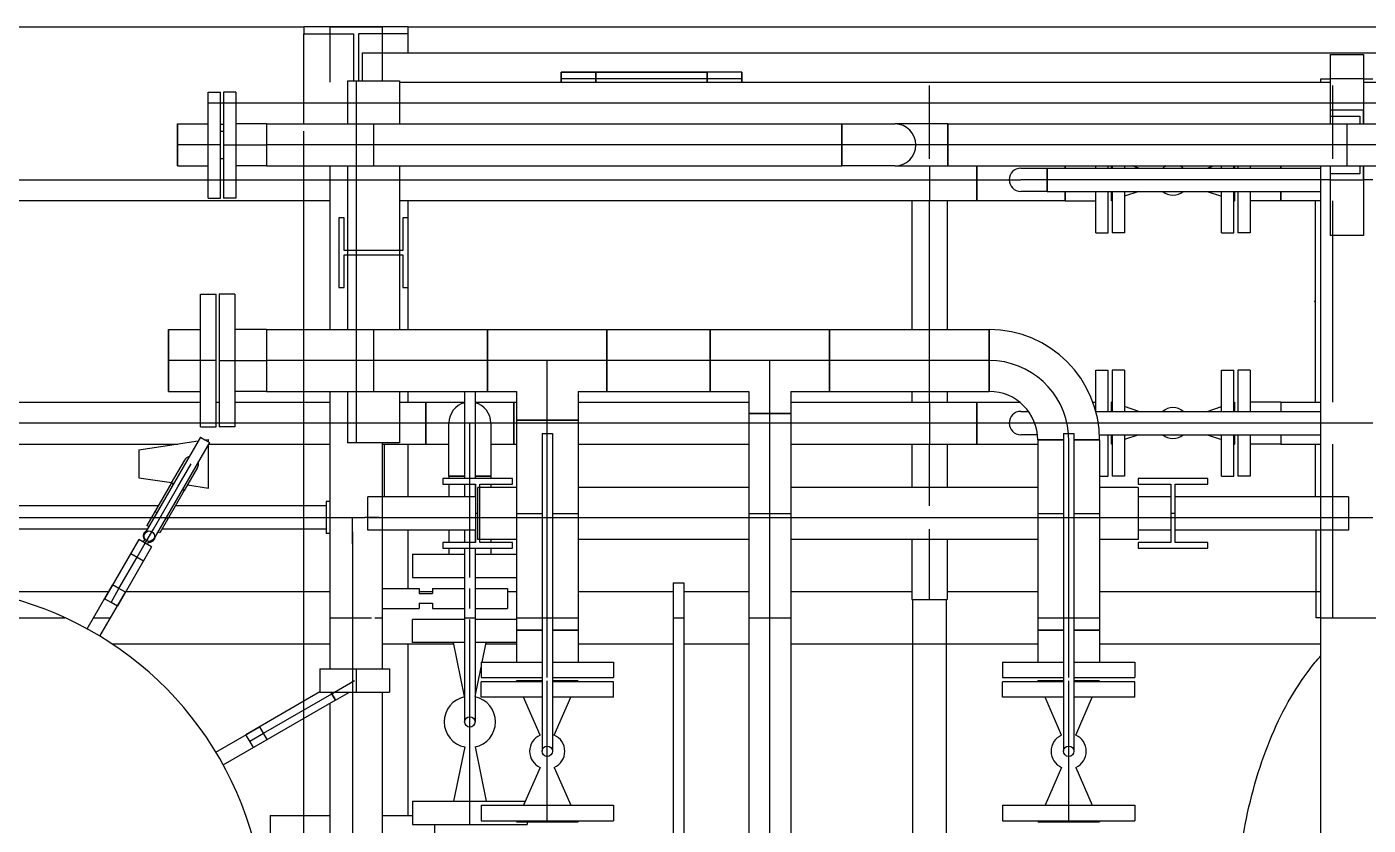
# Model space of a CAD drawing. Header units: inches. Extents: x 517790 to 538444, y 301815 to 302461.
# Drawn here: x 517890.165 to 517891.987, y 302343.799 to 302344.883 of the extents above; entities that cross this region are included whole.
import ezdxf

# ---------------------------------------------------------------- set-up
doc = ezdxf.new("R2010")
doc.units = ezdxf.units.IN
doc.header["$MEASUREMENT"] = 0
doc.layers.add('硅胶总平面底图 工艺装置区', color=253, linetype='Continuous')

msp = doc.modelspace()

# ---------------------------------------------------------------- linework, layer by layer
at = {"layer": '硅胶总平面底图 工艺装置区', "color": 253, "linetype": 'Continuous', "lineweight": -3}
for p, q in [((517889.1255, 302344.8829), (517890.5415, 302344.8829)), ((517890.6831, 302344.8829), (517890.5415, 302344.8829)), ((517890.5415, 302344.8829), (517890.5415, 302344.8734)), ((517890.5769, 302344.8829), (517890.6477, 302344.8829)), ((517890.5769, 302344.8829), (517890.5769, 302344.8075)), ((517890.6477, 302344.8829), (517890.6477, 302344.8094)), ((517890.6831, 302344.8734), (517890.6831, 302344.8829)), ((517890.6831, 302344.8829), (517893.0195, 302344.8829)), ((517890.5415, 302344.8734), (517890.609, 302344.8734)), ((517890.5415, 302344.8075), (517890.5415, 302344.8734)), ((517890.5415, 302344.7507), (517890.5415, 302344.8734)), ((517890.609, 302344.8734), (517890.609, 302344.8094)), ((517890.6156, 302344.8734), (517890.6156, 302344.8094)), ((517890.6831, 302344.8734), (517890.6156, 302344.8734)), ((517890.6831, 302344.8475), (517890.6831, 302344.8734)), ((517890.621, 302344.8094), (517890.621, 302344.8475)), ((517890.621, 302344.8475), (517892.4258, 302344.8475)), ((517891.9349, 302344.8451), (517891.9802, 302344.8451)), ((517891.9349, 302344.8451), (517891.9349, 302344.7509)), ((517891.9802, 302344.8451), (517891.9802, 302344.7509)), ((517890.8908, 302344.8215), (517890.8908, 302344.8075)), ((517890.8908, 302344.8075), (517890.8908, 302344.8215)), ((517890.938, 302344.8215), (517890.8908, 302344.8215)), ((517890.8908, 302344.8215), (517890.938, 302344.8215)), ((517890.938, 302344.8075), (517890.938, 302344.8215)), ((517890.938, 302344.8215), (517890.938, 302344.8075)), ((517890.938, 302344.8215), (517891.089, 302344.8215)), ((517891.089, 302344.8215), (517890.938, 302344.8215)), ((517890.938, 302344.8075), (517890.938, 302344.8215)), ((517891.089, 302344.8215), (517891.089, 302344.8075)), ((517891.089, 302344.8075), (517891.089, 302344.8215)), ((517891.1362, 302344.8215), (517891.089, 302344.8215)), ((517891.1362, 302344.8215), (517891.089, 302344.8215)), ((517891.089, 302344.8075), (517891.089, 302344.8215)), ((517891.1362, 302344.8075), (517891.1362, 302344.8215)), ((517891.1362, 302344.8215), (517891.1362, 302344.8075)), ((517890.6005, 302344.8094), (517890.6713, 302344.8094)), ((517890.6005, 302344.8094), (517890.6005, 302344.7509)), ((517890.6123, 302344.8094), (517890.6123, 302344.318)), ((517890.6713, 302344.8094), (517890.6713, 302344.7509)), ((517890.6713, 302344.8075), (517891.9349, 302344.8075)), ((517891.1362, 302344.8121), (517890.8908, 302344.8121)), ((517891.3911, 302344.7037), (517891.3911, 302344.8032)), ((517891.9221, 302344.8121), (517891.9349, 302344.8121)), ((517891.9221, 302344.8075), (517891.9221, 302344.8121)), ((517891.9802, 302344.8121), (517891.9349, 302344.8121)), ((517891.9386, 302344.7037), (517891.9386, 302344.8032)), ((517891.9802, 302344.8121), (517891.9929, 302344.8121)), ((517891.9802, 302344.8075), (517892.3838, 302344.8075)), ((517890.4117, 302344.7224), (517890.4117, 302344.7943)), ((517890.4117, 302344.7943), (517890.4282, 302344.7943)), ((517890.4282, 302344.7224), (517890.4282, 302344.7943)), ((517890.4324, 302344.7943), (517890.4324, 302344.7224)), ((517890.449, 302344.7943), (517890.4324, 302344.7943)), ((517890.449, 302344.7943), (517890.449, 302344.7224)), ((517890.4282, 302344.779), (517890.4117, 302344.779)), ((517890.4324, 302344.779), (517890.4282, 302344.779)), ((517890.449, 302344.779), (517890.4324, 302344.779)), ((517890.6005, 302344.779), (517890.449, 302344.779)), ((517890.6713, 302344.779), (517890.6005, 302344.779)), ((517891.9349, 302344.779), (517890.6713, 302344.779)), ((517891.9802, 302344.779), (517891.9349, 302344.779)), ((517891.9802, 302344.7696), (517891.9349, 302344.7696)), ((517891.9349, 302344.7696), (517891.9349, 302344.7616)), ((517892.3838, 302344.779), (517891.9802, 302344.779)), ((517891.9802, 302344.7509), (517891.9802, 302344.7696)), ((517890.3697, 302344.7509), (517890.3697, 302344.7224)), ((517890.3697, 302344.7224), (517890.3697, 302344.7509)), ((517890.3697, 302344.7509), (517890.4117, 302344.7509)), ((517890.4282, 302344.7505), (517890.4324, 302344.7505)), ((517890.4909, 302344.7509), (517890.449, 302344.7509)), ((517890.4909, 302344.7509), (517890.4909, 302344.7224)), ((517890.4909, 302344.7509), (517891.272, 302344.7509)), ((517890.4909, 302344.7509), (517890.4909, 302344.7224)), ((517890.6359, 302344.7509), (517890.6359, 302344.6939)), ((517891.272, 302344.7509), (517891.272, 302344.7224)), ((517891.272, 302344.6939), (517891.272, 302344.7509)), ((517891.272, 302344.7509), (517891.3439, 302344.7509)), ((517891.4158, 302344.7509), (517891.3439, 302344.7509)), ((517891.4158, 302344.7509), (517891.4158, 302344.7224)), ((517891.4158, 302344.7509), (517894.0197, 302344.7509)), ((517891.4158, 302344.7224), (517891.4158, 302344.7509)), ((517891.9349, 302344.7616), (517891.9752, 302344.7616)), ((517891.9575, 302344.7509), (517891.9575, 302344.6939)), ((517891.9752, 302344.7616), (517891.9752, 302344.7509)), ((517890.4282, 302344.7413), (517890.4324, 302344.7413)), ((517890.5415, 302344.6467), (517890.5415, 302344.7413)), ((517890.3697, 302344.7224), (517890.3697, 302344.6939)), ((517890.4282, 302344.7224), (517890.3697, 302344.7224)), ((517890.3697, 302344.6939), (517890.3697, 302344.7224)), ((517890.4117, 302344.6504), (517890.4117, 302344.7224)), ((517890.4282, 302344.6504), (517890.4282, 302344.7224)), ((517890.4324, 302344.7224), (517890.4909, 302344.7224)), ((517890.4324, 302344.7224), (517890.4324, 302344.6504)), ((517890.449, 302344.7224), (517890.449, 302344.6504)), ((517891.272, 302344.7224), (517890.4909, 302344.7224)), ((517890.4909, 302344.7224), (517890.4909, 302344.6939)), ((517890.4909, 302344.7224), (517890.4909, 302344.6939)), ((517891.272, 302344.7224), (517891.272, 302344.6939)), ((517891.272, 302344.7224), (517891.272, 302344.7224)), ((517891.272, 302344.7224), (517891.272, 302344.7224)), ((517891.3439, 302344.7224), (517891.272, 302344.7224)), ((517891.3724, 302344.7224), (517891.3439, 302344.7224)), ((517891.4158, 302344.7224), (517891.3724, 302344.7224)), ((517894.0197, 302344.7224), (517891.4158, 302344.7224)), ((517891.4158, 302344.7224), (517891.4158, 302344.6939)), ((517891.4158, 302344.7224), (517891.4158, 302344.7224)), ((517891.4158, 302344.7224), (517891.4158, 302344.7224)), ((517891.4158, 302344.6939), (517891.4158, 302344.7224)), ((517890.3697, 302344.6939), (517890.4117, 302344.6939)), ((517890.4324, 302344.7037), (517890.4282, 302344.7037)), ((517890.4909, 302344.6939), (517890.449, 302344.6939)), ((517890.4909, 302344.6939), (517891.272, 302344.6939)), ((517890.5769, 302344.6939), (517890.5769, 302344.4717)), ((517890.6005, 302344.6939), (517890.6005, 302344.4717)), ((517890.6713, 302344.6939), (517890.6713, 302344.4717)), ((517891.3439, 302344.6939), (517891.272, 302344.6939)), ((517891.3439, 302344.6939), (517891.4158, 302344.6939)), ((517891.3911, 302344.6939), (517891.3911, 302344.6467)), ((517891.4158, 302344.6939), (517894.0197, 302344.6939)), ((517891.455, 302344.6467), (517891.455, 302344.6939)), ((517891.455, 302344.6939), (517891.455, 302344.6752)), ((517891.5749, 302344.6909), (517891.5749, 302344.6939)), ((517891.5749, 302344.6939), (517891.5749, 302344.6909)), ((517891.6168, 302344.6909), (517891.6168, 302344.6939)), ((517891.6334, 302344.6909), (517891.6334, 302344.6939)), ((517891.6376, 302344.6939), (517891.6376, 302344.6909)), ((517891.639, 302344.6939), (517891.639, 302344.6909)), ((517891.6556, 302344.6939), (517891.6556, 302344.6909)), ((517891.675, 302344.6909), (517891.6663, 302344.6939)), ((517891.768, 302344.6909), (517891.7767, 302344.6939)), ((517891.7875, 302344.6909), (517891.7875, 302344.6939)), ((517891.804, 302344.6909), (517891.804, 302344.6939)), ((517891.8054, 302344.6909), (517891.8054, 302344.6939)), ((517891.8096, 302344.6939), (517891.8096, 302344.6909)), ((517891.8262, 302344.6939), (517891.8262, 302344.6909)), ((517891.8681, 302344.6909), (517891.8681, 302344.6939)), ((517891.8681, 302344.6939), (517891.8681, 302344.6909)), ((517891.9221, 302342.5937), (517891.9221, 302344.6939)), ((517891.9349, 302344.6939), (517891.9349, 302344.5997)), ((517891.9752, 302344.6939), (517891.9752, 302344.6832)), ((517891.9802, 302344.6939), (517891.9802, 302344.5997)), ((517891.9802, 302344.6752), (517891.9802, 302344.6939)), ((517889.8807, 302344.6752), (517890.4117, 302344.6752)), ((517890.4117, 302344.6752), (517890.4282, 302344.6752)), ((517890.4282, 302344.6752), (517890.4324, 302344.6752)), ((517890.4324, 302344.6752), (517890.449, 302344.6752)), ((517890.449, 302344.6752), (517890.5769, 302344.6752)), ((517890.5769, 302344.6752), (517890.6713, 302344.6752)), ((517890.6713, 302344.6752), (517891.455, 302344.6752)), ((517891.455, 302344.6752), (517891.455, 302344.6752)), ((517891.455, 302344.6752), (517891.4992, 302344.6752)), ((517891.455, 302344.6752), (517891.455, 302344.6467)), ((517891.4992, 302344.6752), (517891.5149, 302344.6752)), ((517891.5149, 302344.6909), (517891.5509, 302344.6909)), ((517891.5509, 302344.6752), (517891.5149, 302344.6752)), ((517891.5509, 302344.6594), (517891.5509, 302344.6909)), ((517891.5509, 302344.6909), (517891.5509, 302344.6594)), ((517891.5509, 302344.6909), (517891.9221, 302344.6909)), ((517891.5509, 302344.6752), (517891.5509, 302344.6752)), ((517891.5509, 302344.6752), (517891.5509, 302344.6752)), ((517891.9221, 302344.6752), (517891.5509, 302344.6752)), ((517891.9349, 302344.6752), (517891.9221, 302344.6752)), ((517891.9349, 302344.6832), (517891.9349, 302344.6752)), ((517891.9752, 302344.6832), (517891.9349, 302344.6832)), ((517891.9349, 302344.6752), (517891.9802, 302344.6752)), ((517891.9929, 302344.6752), (517891.9802, 302344.6752)), ((517891.5509, 302344.6594), (517891.5149, 302344.6594)), ((517891.5509, 302344.6594), (517891.9221, 302344.6594)), ((517891.5749, 302344.6467), (517891.5749, 302344.6594)), ((517891.5749, 302344.6594), (517891.5749, 302344.6467)), ((517891.6168, 302344.6032), (517891.6168, 302344.6594)), ((517891.6334, 302344.6032), (517891.6334, 302344.6594)), ((517891.6376, 302344.6594), (517891.6376, 302344.6467)), ((517891.639, 302344.6594), (517891.639, 302344.6032)), ((517891.6556, 302344.6594), (517891.6556, 302344.6032)), ((517891.675, 302344.6594), (517891.6556, 302344.6528)), ((517891.768, 302344.6594), (517891.7875, 302344.6528)), ((517891.7875, 302344.6032), (517891.7875, 302344.6594)), ((517891.804, 302344.6032), (517891.804, 302344.6594)), ((517891.8054, 302344.6467), (517891.8054, 302344.6594)), ((517891.8096, 302344.6594), (517891.8096, 302344.6032)), ((517891.8262, 302344.6594), (517891.8262, 302344.6032)), ((517891.8681, 302344.6467), (517891.8681, 302344.6594)), ((517891.8681, 302344.6594), (517891.8681, 302344.6467)), ((517890.5769, 302344.6467), (517889.8493, 302344.6467)), ((517890.4117, 302344.6504), (517890.4282, 302344.6504)), ((517890.449, 302344.6504), (517890.4324, 302344.6504)), ((517890.5415, 302344.4717), (517890.5415, 302344.6467)), ((517891.455, 302344.6467), (517890.6713, 302344.6467)), ((517890.6831, 302344.6233), (517890.6831, 302344.6467)), ((517891.3671, 302344.6467), (517891.3671, 302344.4717)), ((517891.3911, 302344.3733), (517891.3911, 302344.6467)), ((517891.4151, 302344.6467), (517891.4151, 302344.4717)), ((517891.5749, 302344.6467), (517891.455, 302344.6467)), ((517891.5749, 302344.6467), (517891.6168, 302344.6467)), ((517891.639, 302344.6472), (517891.6376, 302344.6467)), ((517891.804, 302344.6472), (517891.8054, 302344.6467)), ((517891.8681, 302344.6467), (517891.8262, 302344.6467)), ((517891.9221, 302344.6467), (517891.8681, 302344.6467)), ((517891.9147, 302344.6467), (517891.9147, 302344.3733)), ((517891.9386, 302344.3733), (517891.9386, 302344.6467)), ((517890.5887, 302344.6233), (517890.5887, 302344.5289)), ((517890.5963, 302344.6233), (517890.5887, 302344.6233)), ((517890.5963, 302344.5789), (517890.5963, 302344.6233)), ((517890.6756, 302344.6233), (517890.6756, 302344.5789)), ((517890.6831, 302344.6233), (517890.6756, 302344.6233)), ((517890.6831, 302344.5289), (517890.6831, 302344.6233)), ((517891.6168, 302344.6032), (517891.6334, 302344.6032)), ((517891.6556, 302344.6032), (517891.639, 302344.6032)), ((517891.7875, 302344.6032), (517891.804, 302344.6032)), ((517891.8262, 302344.6032), (517891.8096, 302344.6032)), ((517891.9802, 302344.5997), (517891.9349, 302344.5997)), ((517890.6756, 302344.5789), (517890.5963, 302344.5789)), ((517890.5963, 302344.5732), (517890.6756, 302344.5732)), ((517890.5963, 302344.5289), (517890.5963, 302344.5732)), ((517890.6756, 302344.5732), (517890.6756, 302344.5289)), ((517890.5887, 302344.5289), (517890.5963, 302344.5289)), ((517890.6756, 302344.5289), (517890.6831, 302344.5289)), ((517890.6831, 302344.4717), (517890.6831, 302344.5289)), ((517890.4012, 302344.4297), (517890.4012, 302344.5197)), ((517890.4012, 302344.5197), (517890.4222, 302344.5197)), ((517890.4222, 302344.4297), (517890.4222, 302344.5197)), ((517890.4264, 302344.5197), (517890.4264, 302344.4297)), ((517890.4475, 302344.5197), (517890.4264, 302344.5197)), ((517890.4475, 302344.5197), (517890.4475, 302344.4297)), ((517890.3577, 302344.4717), (517890.3577, 302344.3878)), ((517890.3577, 302344.4297), (517890.3577, 302344.4717)), ((517890.3577, 302344.4717), (517890.4012, 302344.4717)), ((517890.4909, 302344.4717), (517890.4475, 302344.4717)), ((517890.4909, 302344.4717), (517890.4909, 302344.3878)), ((517890.4909, 302344.4717), (517890.7909, 302344.4717)), ((517890.4909, 302344.4717), (517890.4909, 302344.4297)), ((517890.5415, 302344.3878), (517890.5415, 302344.4717)), ((517890.6359, 302344.4717), (517890.6359, 302344.3878)), ((517890.7909, 302344.4717), (517890.7909, 302344.3878)), ((517890.7909, 302344.3878), (517890.7909, 302344.4717)), ((517890.7909, 302344.4717), (517890.9529, 302344.4717)), ((517890.9529, 302344.3878), (517890.9529, 302344.4717)), ((517890.953, 302344.4717), (517890.953, 302344.3878)), ((517890.953, 302344.4717), (517891.0929, 302344.4717)), ((517891.0929, 302344.4717), (517891.0929, 302344.3878)), ((517891.0929, 302344.3878), (517891.0929, 302344.4717)), ((517891.0929, 302344.4717), (517891.255, 302344.4717)), ((517891.255, 302344.4717), (517891.255, 302344.3878)), ((517891.255, 302344.4717), (517891.472, 302344.4717)), ((517891.255, 302344.3878), (517891.255, 302344.4717)), ((517891.472, 302344.3878), (517891.472, 302344.4717)), ((517891.472, 302344.4717), (517891.472, 302344.3878)), ((517890.4222, 302344.4297), (517890.3577, 302344.4297)), ((517890.3577, 302344.3878), (517890.3577, 302344.4297)), ((517890.4012, 302344.3398), (517890.4012, 302344.4297)), ((517890.4222, 302344.3398), (517890.4222, 302344.4297)), ((517890.4264, 302344.4297), (517890.4909, 302344.4297)), ((517890.4264, 302344.4297), (517890.4264, 302344.3398)), ((517890.4475, 302344.4297), (517890.4475, 302344.3398)), ((517890.7909, 302344.4297), (517890.4909, 302344.4297)), ((517890.4909, 302344.4297), (517890.4909, 302344.3878)), ((517890.7909, 302344.4297), (517890.7909, 302344.4297)), ((517890.7909, 302344.4297), (517890.7909, 302344.4297)), ((517890.9529, 302344.4297), (517890.7909, 302344.4297)), ((517890.8719, 302344.3487), (517890.8719, 302344.4297)), ((517890.953, 302344.4297), (517890.9529, 302344.4297)), ((517891.0929, 302344.4297), (517890.953, 302344.4297)), ((517891.0929, 302344.4297), (517891.093, 302344.4297)), ((517891.255, 302344.4297), (517891.0929, 302344.4297)), ((517891.093, 302344.4297), (517891.093, 302344.4297)), ((517891.174, 302344.3578), (517891.174, 302344.4297)), ((517891.472, 302344.4297), (517891.255, 302344.4297)), ((517891.255, 302344.4297), (517891.255, 302344.4297)), ((517891.472, 302344.4297), (517891.472, 302344.4297)), ((517891.472, 302344.4297), (517891.472, 302344.4297)), ((517891.6168, 302344.3605), (517891.6168, 302344.4167)), ((517891.6168, 302344.4167), (517891.6334, 302344.4167)), ((517891.6334, 302344.3605), (517891.6334, 302344.4167)), ((517891.639, 302344.4167), (517891.639, 302344.3605)), ((517891.6556, 302344.4167), (517891.639, 302344.4167)), ((517891.6556, 302344.4167), (517891.6556, 302344.3605)), ((517891.7875, 302344.3605), (517891.7875, 302344.4167)), ((517891.7875, 302344.4167), (517891.804, 302344.4167)), ((517891.804, 302344.3605), (517891.804, 302344.4167)), ((517891.8096, 302344.4167), (517891.8096, 302344.3605)), ((517891.8262, 302344.4167), (517891.8096, 302344.4167)), ((517891.8262, 302344.4167), (517891.8262, 302344.3605)), ((517890.3577, 302344.3878), (517890.4012, 302344.3878)), ((517890.4909, 302344.3878), (517890.4475, 302344.3878)), ((517890.4909, 302344.3878), (517890.7909, 302344.3878)), ((517890.5415, 302344.3733), (517890.5415, 302344.3878)), ((517890.5769, 302344.3878), (517890.5769, 302344.0109)), ((517890.6005, 302344.3878), (517890.6005, 302344.318)), ((517890.6713, 302344.3878), (517890.6713, 302344.318)), ((517890.6831, 302344.3733), (517890.6831, 302344.3878)), ((517890.7597, 302344.3878), (517890.7597, 302344.2693)), ((517890.7739, 302344.3878), (517890.7739, 302344.2693)), ((517890.7909, 302344.3878), (517890.83, 302344.3878)), ((517890.83, 302344.3878), (517890.83, 302344.3487)), ((517890.9139, 302344.3878), (517890.9529, 302344.3878)), ((517890.9139, 302344.3878), (517890.9139, 302344.3487)), ((517890.953, 302344.3878), (517891.0929, 302344.3878)), ((517891.0929, 302344.3878), (517891.1455, 302344.3878)), ((517891.1455, 302344.3878), (517891.1455, 302344.3578)), ((517891.2025, 302344.3878), (517891.255, 302344.3878)), ((517891.2025, 302344.3878), (517891.2025, 302344.3578)), ((517891.255, 302344.3878), (517891.472, 302344.3878)), ((517891.3671, 302344.3878), (517891.3671, 302344.3733)), ((517891.4151, 302344.3878), (517891.4151, 302344.3733)), ((517889.8493, 302344.3733), (517890.4012, 302344.3733)), ((517890.4222, 302344.3733), (517890.4264, 302344.3733)), ((517890.4475, 302344.3733), (517890.5769, 302344.3733)), ((517890.5415, 302344.3163), (517890.5415, 302344.3733)), ((517890.6713, 302344.3733), (517890.7069, 302344.3733)), ((517890.7069, 302344.3733), (517890.7069, 302344.3163)), ((517890.7069, 302344.3448), (517890.7069, 302344.3733)), ((517890.7069, 302344.3733), (517890.7597, 302344.3733)), ((517890.7739, 302344.3733), (517890.8267, 302344.3733)), ((517890.8267, 302344.3733), (517890.8267, 302344.3163)), ((517890.8267, 302344.3733), (517890.83, 302344.3733)), ((517890.8267, 302344.3448), (517890.8267, 302344.3733)), ((517890.9139, 302344.3733), (517891.1455, 302344.3733)), ((517891.2025, 302344.3733), (517891.455, 302344.3733)), ((517891.3911, 302344.3733), (517891.3911, 302344.3163)), ((517891.455, 302344.3448), (517891.455, 302344.3733)), ((517891.455, 302344.3733), (517891.5133, 302344.3733)), ((517891.455, 302344.3733), (517891.455, 302344.3163)), ((517891.6128, 302344.3733), (517891.6168, 302344.3733)), ((517891.6376, 302344.3733), (517891.6376, 302344.3605)), ((517891.639, 302344.3728), (517891.6376, 302344.3733)), ((517891.675, 302344.3605), (517891.6556, 302344.3672)), ((517891.768, 302344.3605), (517891.7875, 302344.3672)), ((517891.804, 302344.3728), (517891.8054, 302344.3733)), ((517891.8054, 302344.3605), (517891.8054, 302344.3733)), ((517891.8681, 302344.3733), (517891.8262, 302344.3733)), ((517891.8681, 302344.3733), (517891.8681, 302344.3605)), ((517891.8681, 302344.3733), (517891.9221, 302344.3733)), ((517891.8681, 302344.3733), (517891.8681, 302344.3605)), ((517890.83, 302344.3487), (517890.9139, 302344.3487)), ((517890.9139, 302344.3487), (517890.83, 302344.3487)), ((517890.83, 302344.3487), (517890.83, 302344.0636)), ((517890.8719, 302344.3487), (517890.8719, 302344.3487)), ((517890.8719, 302344.3307), (517890.8719, 302344.3487)), ((517890.9139, 302344.3487), (517890.9139, 302344.0636)), ((517891.2025, 302344.3578), (517891.1455, 302344.3578)), ((517891.1455, 302344.3578), (517891.1455, 302343.7276)), ((517891.1455, 302344.3578), (517891.2025, 302344.3578)), ((517891.174, 302343.7276), (517891.174, 302344.3578)), ((517891.174, 302344.3578), (517891.174, 302344.3578)), ((517891.2025, 302344.3578), (517891.2025, 302343.7276)), ((517891.5149, 302344.3605), (517891.5254, 302344.3605)), ((517891.6168, 302344.3605), (517891.9221, 302344.3605)), ((517890.4012, 302344.3448), (517889.8807, 302344.3448)), ((517890.4222, 302344.3448), (517890.4012, 302344.3448)), ((517890.4012, 302344.3398), (517890.4222, 302344.3398)), ((517890.4264, 302344.3448), (517890.4222, 302344.3448)), ((517890.4475, 302344.3448), (517890.4264, 302344.3448)), ((517890.4475, 302344.3398), (517890.4264, 302344.3398)), ((517890.5769, 302344.3448), (517890.4475, 302344.3448)), ((517890.6713, 302344.3448), (517890.5769, 302344.3448)), ((517890.7069, 302344.3448), (517890.6713, 302344.3448)), ((517890.7069, 302344.3448), (517890.7069, 302344.3448)), ((517890.7069, 302344.3448), (517890.7069, 302344.3448)), ((517890.7383, 302344.3448), (517890.7069, 302344.3448)), ((517890.7069, 302344.3163), (517890.7069, 302344.3448)), ((517890.7383, 302344.2728), (517890.7383, 302344.3448)), ((517890.7953, 302344.3448), (517890.7383, 302344.3448)), ((517890.7668, 302344.2728), (517890.7668, 302344.3448)), ((517890.7953, 302344.3448), (517890.7953, 302344.2728)), ((517890.8267, 302344.3448), (517890.7953, 302344.3448)), ((517890.83, 302344.3448), (517890.8267, 302344.3448)), ((517890.8267, 302344.3448), (517890.8267, 302344.3448)), ((517890.8267, 302344.3163), (517890.8267, 302344.3448)), ((517890.9139, 302344.3448), (517890.83, 302344.3448)), ((517890.8648, 302344.3307), (517890.8719, 302344.3307)), ((517890.8648, 302344.3307), (517890.8648, 302343.8991)), ((517890.8719, 302344.3307), (517890.879, 302344.3307)), ((517890.8719, 302344.0636), (517890.8719, 302344.3307)), ((517890.879, 302344.3307), (517890.879, 302343.8991)), ((517891.1455, 302344.3448), (517890.9139, 302344.3448)), ((517891.2025, 302344.3448), (517891.1455, 302344.3448)), ((517891.455, 302344.3448), (517891.2025, 302344.3448)), ((517891.455, 302344.3448), (517891.455, 302344.3448)), ((517891.4992, 302344.3448), (517891.455, 302344.3448)), ((517891.455, 302344.3448), (517891.455, 302344.3448)), ((517891.455, 302344.3163), (517891.455, 302344.3448)), ((517891.5149, 302344.3448), (517891.4992, 302344.3448)), ((517891.5338, 302344.3448), (517891.5149, 302344.3448)), ((517891.5376, 302344.329), (517891.5149, 302344.329)), ((517891.5509, 302344.3448), (517891.5338, 302344.3448)), ((517891.5509, 302344.3448), (517891.5509, 302344.3448)), ((517891.5509, 302344.3448), (517891.5509, 302344.3448)), ((517891.6201, 302344.3448), (517891.5509, 302344.3448)), ((517891.5728, 302344.3307), (517891.5799, 302344.3307)), ((517891.5728, 302344.3307), (517891.5728, 302343.8991)), ((517891.5799, 302344.3307), (517891.587, 302344.3307)), ((517891.587, 302344.3307), (517891.587, 302343.8991)), ((517891.9221, 302344.3448), (517891.6201, 302344.3448)), ((517891.6217, 302344.329), (517891.9221, 302344.329)), ((517891.6334, 302344.2728), (517891.6334, 302344.329)), ((517891.6376, 302344.329), (517891.6376, 302344.3163)), ((517891.639, 302344.329), (517891.639, 302344.2728)), ((517891.6556, 302344.329), (517891.6556, 302344.2728)), ((517891.675, 302344.329), (517891.6556, 302344.3224)), ((517891.768, 302344.329), (517891.7875, 302344.3224)), ((517891.7875, 302344.2728), (517891.7875, 302344.329)), ((517891.804, 302344.2728), (517891.804, 302344.329)), ((517891.8054, 302344.3163), (517891.8054, 302344.329)), ((517891.8096, 302344.329), (517891.8096, 302344.2728)), ((517891.8262, 302344.329), (517891.8262, 302344.2728)), ((517891.8681, 302344.329), (517891.8681, 302344.3163)), ((517891.8681, 302344.329), (517891.8681, 302344.3163)), ((517891.9929, 302344.3448), (517891.9221, 302344.3448)), ((517889.8493, 302344.3163), (517890.3702, 302344.3163)), ((517890.3175, 302344.3084), (517890.398, 302344.3205)), ((517890.4009, 302344.3256), (517890.3254, 302344.1948)), ((517890.4132, 302344.3185), (517890.3377, 302344.1877)), ((517890.4009, 302344.3256), (517890.4071, 302344.322)), ((517890.4071, 302344.322), (517890.4132, 302344.3185)), ((517890.4073, 302344.3219), (517890.4119, 302344.3226)), ((517890.4119, 302344.3193), (517890.4119, 302344.3226)), ((517890.4119, 302344.3163), (517890.5769, 302344.3163)), ((517890.4119, 302344.2565), (517890.4119, 302344.3162)), ((517890.5415, 302344.2324), (517890.5415, 302344.3163)), ((517890.6713, 302344.318), (517890.6005, 302344.318)), ((517890.6477, 302344.318), (517890.6477, 302344.0109)), ((517890.6477, 302344.3163), (517890.7069, 302344.3163)), ((517890.6505, 302344.3163), (517890.6505, 302344.2447)), ((517890.6831, 302344.2447), (517890.6831, 302344.3163)), ((517890.7069, 302344.3163), (517890.7383, 302344.3163)), ((517890.7953, 302344.3163), (517890.8267, 302344.3163)), ((517890.8267, 302344.3163), (517890.83, 302344.3163)), ((517890.9139, 302344.3163), (517891.1455, 302344.3163)), ((517891.2025, 302344.3163), (517891.455, 302344.3163)), ((517891.3671, 302344.3163), (517891.3671, 302344.2575)), ((517891.3911, 302344.2324), (517891.3911, 302344.3163)), ((517891.4151, 302344.3163), (517891.4151, 302344.2575)), ((517891.455, 302344.3163), (517891.538, 302344.3163)), ((517891.538, 302344.3218), (517891.5728, 302344.3218)), ((517891.5728, 302344.3218), (517891.538, 302344.3218)), ((517891.538, 302344.3218), (517891.538, 302344.0636)), ((517891.5799, 302344.3219), (517891.5799, 302344.3218)), ((517891.5799, 302344.3219), (517891.5799, 302344.3219)), ((517891.5799, 302344.0636), (517891.5799, 302344.3218)), ((517891.587, 302344.3218), (517891.6219, 302344.3218)), ((517891.6219, 302344.3218), (517891.587, 302344.3218)), ((517891.6219, 302344.3218), (517891.6219, 302344.0636)), ((517891.639, 302344.3168), (517891.6376, 302344.3163)), ((517891.804, 302344.3168), (517891.8054, 302344.3163)), ((517891.8681, 302344.3163), (517891.8262, 302344.3163)), ((517891.8681, 302344.3163), (517891.9221, 302344.3163)), ((517891.9147, 302344.3163), (517891.9147, 302344.2447)), ((517891.9386, 302344.0805), (517891.9386, 302344.3163)), ((517890.3175, 302344.3084), (517890.3175, 302344.2706)), ((517890.3616, 302344.2634), (517890.3796, 302344.2946)), ((517890.3703, 302344.2584), (517890.3883, 302344.2895)), ((517890.397, 302344.2845), (517890.379, 302344.2533)), ((517890.7383, 302344.2728), (517890.7597, 302344.2728)), ((517890.7597, 302344.2728), (517890.7383, 302344.2728)), ((517890.7383, 302344.2728), (517890.7383, 302344.2693)), ((517890.7668, 302344.2729), (517890.7668, 302344.2729)), ((517890.7668, 302344.2729), (517890.7668, 302344.2728)), ((517890.7668, 302344.2043), (517890.7668, 302344.2728)), ((517890.7739, 302344.2728), (517890.7953, 302344.2728)), ((517890.7953, 302344.2728), (517890.7739, 302344.2728)), ((517890.7953, 302344.2728), (517890.7953, 302344.2693)), ((517891.6219, 302344.2728), (517891.6334, 302344.2728)), ((517891.6556, 302344.2728), (517891.639, 302344.2728)), ((517891.7875, 302344.2728), (517891.804, 302344.2728)), ((517891.8262, 302344.2728), (517891.8096, 302344.2728)), ((517890.3175, 302344.2706), (517890.3619, 302344.264)), ((517890.3616, 302344.2634), (517890.3284, 302344.2059)), ((517890.3371, 302344.2009), (517890.3703, 302344.2584)), ((517890.3642, 302344.2619), (517890.3616, 302344.2634)), ((517890.3616, 302344.2634), (517890.3642, 302344.2619)), ((517890.3703, 302344.2584), (517890.3703, 302344.2584)), ((517890.3703, 302344.2584), (517890.3703, 302344.2584)), ((517890.379, 302344.2533), (517890.3764, 302344.2548)), ((517890.3764, 302344.2548), (517890.379, 302344.2533)), ((517890.3833, 302344.2608), (517890.4119, 302344.2565)), ((517890.7303, 302344.2693), (517890.7303, 302344.2617)), ((517890.8247, 302344.2693), (517890.7303, 302344.2693)), ((517890.7303, 302344.2617), (517890.7747, 302344.2617)), ((517890.7383, 302344.2617), (517890.7383, 302344.2447)), ((517890.7597, 302344.2617), (517890.7597, 302344.2447)), ((517890.7739, 302344.2617), (517890.7739, 302344.2447)), ((517890.7747, 302344.2617), (517890.7747, 302344.1824)), ((517890.7775, 302344.1867), (517890.7775, 302344.2575)), ((517890.83, 302344.2575), (517890.7775, 302344.2575)), ((517890.7803, 302344.1824), (517890.7803, 302344.2617)), ((517890.7803, 302344.2617), (517890.8247, 302344.2617)), ((517890.7953, 302344.2617), (517890.7953, 302344.2575)), ((517890.8247, 302344.2617), (517890.8247, 302344.2693)), ((517891.1455, 302344.2575), (517890.9139, 302344.2575)), ((517891.538, 302344.2575), (517891.2025, 302344.2575)), ((517891.6743, 302344.2575), (517891.6219, 302344.2575)), ((517891.6743, 302344.2693), (517891.6743, 302344.2617)), ((517891.7687, 302344.2693), (517891.6743, 302344.2693)), ((517891.6743, 302344.2617), (517891.7187, 302344.2617)), ((517891.6743, 302344.2575), (517891.6743, 302344.1867)), ((517891.7187, 302344.2617), (517891.7187, 302344.1824)), ((517891.7243, 302344.1824), (517891.7243, 302344.2617)), ((517891.7243, 302344.2617), (517891.7687, 302344.2617)), ((517891.7687, 302344.2617), (517891.7687, 302344.2693)), ((517890.379, 302344.2533), (517890.3458, 302344.1958)), ((517890.5716, 302344.2384), (517890.5716, 302344.195)), ((517890.5769, 302344.2384), (517890.5716, 302344.2384)), ((517890.6283, 302344.1994), (517890.6283, 302344.2447)), ((517890.7747, 302344.2447), (517890.6283, 302344.2447)), ((517891.7187, 302344.2447), (517891.6743, 302344.2447)), ((517891.9598, 302344.2447), (517891.7243, 302344.2447)), ((517891.9598, 302344.2447), (517891.9598, 302344.1994)), ((517890.3437, 302344.2324), (517889.1975, 302344.2324)), ((517890.3418, 302344.2232), (517890.3392, 302344.2247)), ((517890.5716, 302344.2324), (517890.3669, 302344.2324)), ((517890.5415, 302344.2009), (517890.5415, 302344.2324)), ((517890.7775, 302344.2221), (517890.7747, 302344.2221)), ((517890.83, 302344.2221), (517890.8648, 302344.2221)), ((517890.879, 302344.2221), (517890.9139, 302344.2221)), ((517891.1455, 302344.2221), (517891.2025, 302344.2221)), ((517891.538, 302344.2221), (517891.5728, 302344.2221)), ((517891.587, 302344.2221), (517891.6219, 302344.2221)), ((517891.7243, 302344.2221), (517891.7187, 302344.2221)), ((517889.1975, 302344.2167), (517890.3346, 302344.2167)), ((517890.3289, 302344.2009), (517889.1975, 302344.2009)), ((517890.326, 302344.1816), (517890.3371, 302344.2009)), ((517890.331, 302344.2044), (517890.3284, 302344.2059)), ((517890.3346, 302344.2167), (517890.3578, 302344.2167)), ((517890.5716, 302344.2009), (517890.3487, 302344.2009)), ((517890.3567, 302344.2147), (517890.3541, 302344.2161)), ((517890.3578, 302344.2167), (517890.5716, 302344.2167)), ((517890.5415, 302344.1159), (517890.5415, 302344.2009)), ((517890.5716, 302344.2167), (517890.5911, 302344.2167)), ((517890.5716, 302344.2167), (517890.5881, 302344.2167)), ((517890.5911, 302344.2167), (517890.6241, 302344.2167)), ((517890.6076, 302344.2002), (517890.6076, 302344.2167)), ((517890.6076, 302344.1807), (517890.6076, 302344.2002)), ((517890.6436, 302344.2167), (517890.6241, 302344.2167)), ((517890.6241, 302344.2167), (517890.6241, 302344.2167)), ((517890.6271, 302344.2167), (517891.9929, 302344.2167)), ((517890.7668, 302344.1352), (517890.7668, 302344.2043)), ((517891.3911, 302344.105), (517891.3911, 302344.2009)), ((517890.3172, 302344.1866), (517890.2708, 302344.1063)), ((517890.326, 302344.1816), (517890.3172, 302344.1866)), ((517890.3255, 302344.1856), (517890.323, 302344.1833)), ((517890.3297, 302344.1832), (517890.3289, 302344.1799)), ((517890.3458, 302344.1958), (517890.3432, 302344.1973)), ((517890.5769, 302344.195), (517890.5716, 302344.195)), ((517890.6076, 302344.1972), (517890.6076, 302343.2503)), ((517890.7747, 302344.1994), (517890.6283, 302344.1994)), ((517890.6831, 302344.1201), (517890.6831, 302344.1994)), ((517890.7303, 302344.1824), (517890.7303, 302344.1749)), ((517890.7747, 302344.1824), (517890.7303, 302344.1824)), ((517890.7383, 302344.1994), (517890.7383, 302344.1824)), ((517890.7597, 302344.1994), (517890.7597, 302344.1824)), ((517890.7739, 302344.1994), (517890.7739, 302344.1824)), ((517890.83, 302344.1867), (517890.7775, 302344.1867)), ((517890.8247, 302344.1824), (517890.7803, 302344.1824)), ((517890.7953, 302344.1867), (517890.7953, 302344.1824)), ((517890.8247, 302344.1749), (517890.8247, 302344.1824)), ((517891.1455, 302344.1867), (517890.9139, 302344.1867)), ((517891.538, 302344.1867), (517891.2025, 302344.1867)), ((517891.3671, 302344.1867), (517891.3671, 302344.105)), ((517891.4151, 302344.1867), (517891.4151, 302344.105)), ((517891.6743, 302344.1867), (517891.6219, 302344.1867)), ((517891.7187, 302344.1994), (517891.6743, 302344.1994)), ((517891.6743, 302344.1824), (517891.6743, 302344.1749)), ((517891.7187, 302344.1824), (517891.6743, 302344.1824)), ((517891.9598, 302344.1994), (517891.7243, 302344.1994)), ((517891.7687, 302344.1824), (517891.7243, 302344.1824)), ((517891.7687, 302344.1749), (517891.7687, 302344.1824)), ((517891.916, 302344.0805), (517891.916, 302344.1994)), ((517890.3347, 302344.1766), (517890.2883, 302344.0962)), ((517890.3064, 302344.1678), (517890.3238, 302344.1578)), ((517890.3151, 302344.1628), (517890.326, 302344.1816)), ((517890.3347, 302344.1766), (517890.326, 302344.1816)), ((517890.6889, 302344.1667), (517890.7597, 302344.1667)), ((517890.6889, 302344.1667), (517890.6889, 302344.1352)), ((517890.7303, 302344.1749), (517890.8247, 302344.1749)), ((517890.7383, 302344.1749), (517890.7383, 302344.1667)), ((517890.7597, 302344.1749), (517890.7597, 302343.939)), ((517890.7739, 302344.1749), (517890.7739, 302343.939)), ((517890.7739, 302344.1667), (517890.83, 302344.1667)), ((517890.7953, 302344.1749), (517890.7953, 302344.1667)), ((517891.6743, 302344.1749), (517891.7687, 302344.1749)), ((517890.2904, 302344.12), (517890.3151, 302344.1628)), ((517890.6889, 302344.1352), (517890.7597, 302344.1352)), ((517890.7739, 302344.1352), (517890.83, 302344.1352)), ((517891.043, 302344.1277), (517891.0501, 302344.1277)), ((517891.043, 302344.1277), (517891.043, 302343.7265)), ((517891.0501, 302344.1277), (517891.0572, 302344.1277)), ((517891.0572, 302344.1277), (517891.0572, 302343.7265)), ((517890.1034, 302344.1159), (517890.2764, 302344.1159)), ((517890.2472, 302344.0653), (517890.2817, 302344.125)), ((517890.2646, 302344.0552), (517890.2991, 302344.115)), ((517890.2796, 302344.1012), (517890.2904, 302344.12)), ((517890.2904, 302344.12), (517890.2817, 302344.125)), ((517890.2991, 302344.115), (517890.2904, 302344.12)), ((517890.2996, 302344.1159), (517890.5769, 302344.1159)), ((517890.5415, 302344.0451), (517890.5415, 302344.1159)), ((517890.6477, 302344.1201), (517890.6979, 302344.1201)), ((517890.6979, 302344.1201), (517890.6979, 302344.1134)), ((517890.6979, 302344.1159), (517890.7159, 302344.1159)), ((517890.6979, 302344.1134), (517890.7159, 302344.1134)), ((517890.7159, 302344.1201), (517890.7597, 302344.1201)), ((517890.7159, 302344.1201), (517890.7159, 302344.1134)), ((517890.7668, 302344.0932), (517890.7668, 302344.1201)), ((517890.7739, 302344.1201), (517890.8178, 302344.1201)), ((517890.8178, 302344.1201), (517890.8178, 302344.0932)), ((517890.8178, 302344.1159), (517890.83, 302344.1159)), ((517890.9139, 302344.1159), (517891.043, 302344.1159)), ((517891.0572, 302344.1159), (517891.1455, 302344.1159)), ((517891.2025, 302344.1159), (517891.3671, 302344.1159)), ((517891.4151, 302344.1159), (517891.538, 302344.1159)), ((517891.6219, 302344.1159), (517891.9221, 302344.1159)), ((517890.2796, 302344.1012), (517890.2708, 302344.1063)), ((517890.2883, 302344.0962), (517890.2796, 302344.1012)), ((517890.6477, 302344.0932), (517890.6979, 302344.0932)), ((517890.6979, 302344.1), (517890.7159, 302344.1)), ((517890.6979, 302344.1), (517890.6979, 302344.0932)), ((517890.7159, 302344.1), (517890.7159, 302344.0932)), ((517890.7159, 302344.0932), (517890.7597, 302344.0932)), ((517890.7739, 302344.0932), (517890.8178, 302344.0932)), ((517891.3671, 302344.105), (517891.4151, 302344.105)), ((517891.3685, 302343.7265), (517891.3685, 302344.105)), ((517891.4138, 302343.7265), (517891.4138, 302344.105)), ((517889.8277, 302344.0805), (517890.217, 302344.0805)), ((517890.2559, 302344.0805), (517890.2792, 302344.0805)), ((517890.5769, 302344.0805), (517890.6334, 302344.0805)), ((517890.6378, 302344.0805), (517890.6477, 302344.0805)), ((517890.7597, 302344.0781), (517890.6889, 302344.0781)), ((517890.6889, 302344.0467), (517890.6889, 302344.0781)), ((517890.7597, 302344.0805), (517890.7739, 302344.0805)), ((517890.7668, 302343.7998), (517890.7668, 302344.0781)), ((517890.83, 302344.0781), (517890.7739, 302344.0781)), ((517890.83, 302344.0805), (517890.9139, 302344.0805)), ((517891.043, 302344.0805), (517891.0572, 302344.0805)), ((517891.1455, 302344.0805), (517891.2025, 302344.0805)), ((517891.538, 302344.0805), (517891.6219, 302344.0805)), ((517891.9221, 302344.0805), (517891.916, 302344.0805)), ((517891.9221, 302344.0805), (517893.0903, 302344.0805)), ((517890.83, 302344.0636), (517890.8648, 302344.0636)), ((517890.83, 302344.0636), (517890.83, 302344.0202)), ((517890.8648, 302344.0636), (517890.83, 302344.0636)), ((517890.8719, 302343.9991), (517890.8719, 302344.0636)), ((517890.879, 302344.0636), (517890.9139, 302344.0636)), ((517890.9139, 302344.0636), (517890.879, 302344.0636)), ((517890.9139, 302344.0636), (517890.9139, 302344.0202)), ((517891.5728, 302344.0636), (517891.538, 302344.0636)), ((517891.538, 302344.0636), (517891.5728, 302344.0636)), ((517891.538, 302344.0636), (517891.538, 302344.0202)), ((517891.5799, 302343.9991), (517891.5799, 302344.0636)), ((517891.6219, 302344.0636), (517891.587, 302344.0636)), ((517891.587, 302344.0636), (517891.6219, 302344.0636)), ((517891.6219, 302344.0636), (517891.6219, 302344.0202)), ((517890.2806, 302344.0451), (517890.5769, 302344.0451)), ((517890.5415, 302343.9671), (517890.5415, 302344.0451)), ((517890.6477, 302344.0451), (517890.7451, 302344.0451)), ((517890.6831, 302343.8118), (517890.6831, 302344.0451)), ((517890.7597, 302344.0467), (517890.6889, 302344.0467)), ((517890.7597, 302343.9736), (517890.7448, 302344.0467)), ((517890.83, 302344.0467), (517890.7739, 302344.0467)), ((517890.7834, 302344.0202), (517890.7888, 302344.0467)), ((517890.7885, 302344.0451), (517890.83, 302344.0451)), ((517890.9139, 302344.0451), (517891.043, 302344.0451)), ((517891.0572, 302344.0451), (517891.1455, 302344.0451)), ((517891.2025, 302344.0451), (517891.538, 302344.0451)), ((517891.6219, 302344.0451), (517891.9221, 302344.0451)), ((517890.782, 302344.0202), (517890.8648, 302344.0202)), ((517890.782, 302344.0202), (517890.782, 302343.9991)), ((517890.879, 302344.0202), (517890.9618, 302344.0202)), ((517890.9618, 302344.0202), (517890.9618, 302343.9991)), ((517891.49, 302344.0202), (517891.5728, 302344.0202)), ((517891.49, 302344.0202), (517891.49, 302343.9991)), ((517891.587, 302344.0202), (517891.6698, 302344.0202)), ((517891.6698, 302344.0202), (517891.6698, 302343.9991)), ((517890.5632, 302344.0109), (517890.6104, 302344.0109)), ((517890.5632, 302344.0109), (517890.5632, 302343.9795)), ((517890.6104, 302344.0109), (517890.6576, 302344.0109)), ((517890.6123, 302344.0109), (517890.6123, 302343.9795)), ((517890.6576, 302344.0109), (517890.6576, 302343.9795)), ((517890.7739, 302343.9736), (517890.782, 302344.0132)), ((517890.5832, 302343.9795), (517890.6104, 302343.9952)), ((517890.782, 302343.9991), (517890.8648, 302343.9991)), ((517890.8648, 302343.9935), (517890.782, 302343.9935)), ((517890.782, 302343.9725), (517890.782, 302343.9935)), ((517890.8648, 302343.9949), (517890.83, 302343.9949)), ((517890.8306, 302343.9935), (517890.83, 302343.9949)), ((517890.8719, 302343.8034), (517890.8719, 302343.9949)), ((517890.879, 302343.9991), (517890.9618, 302343.9991)), ((517890.9139, 302343.9949), (517890.879, 302343.9949)), ((517890.9618, 302343.9935), (517890.879, 302343.9935)), ((517890.9132, 302343.9935), (517890.9139, 302343.9949)), ((517890.9618, 302343.9725), (517890.9618, 302343.9935)), ((517891.49, 302343.9991), (517891.5728, 302343.9991)), ((517891.5728, 302343.9935), (517891.49, 302343.9935)), ((517891.49, 302343.9725), (517891.49, 302343.9935)), ((517891.5728, 302343.9949), (517891.538, 302343.9949)), ((517891.5386, 302343.9935), (517891.538, 302343.9949)), ((517891.5799, 302343.8034), (517891.5799, 302343.9949)), ((517891.587, 302343.9991), (517891.6698, 302343.9991)), ((517891.6219, 302343.9949), (517891.587, 302343.9949)), ((517891.6698, 302343.9935), (517891.587, 302343.9935)), ((517891.6212, 302343.9935), (517891.6219, 302343.9949)), ((517891.6698, 302343.9725), (517891.6698, 302343.9935)), ((517890.5632, 302343.9796), (517890.4628, 302343.9216)), ((517890.5843, 302343.9685), (517890.4729, 302343.9042)), ((517890.4867, 302343.9238), (517890.5793, 302343.9772)), ((517890.5415, 302343.9438), (517890.5415, 302343.9671)), ((517890.5632, 302343.9795), (517890.6104, 302343.9795)), ((517890.5769, 302343.9642), (517890.5769, 302343.6841)), ((517890.5779, 302343.9795), (517890.5793, 302343.9772)), ((517890.5793, 302343.9772), (517890.5779, 302343.9795)), ((517890.5793, 302343.9772), (517890.5832, 302343.9795)), ((517890.5793, 302343.9772), (517890.5793, 302343.9772)), ((517890.5793, 302343.9772), (517890.5793, 302343.9772)), ((517890.5793, 302343.9772), (517890.5843, 302343.9685)), ((517890.5843, 302343.9685), (517890.5793, 302343.9772)), ((517890.5843, 302343.9685), (517890.6033, 302343.9795)), ((517890.6104, 302343.9795), (517890.6576, 302343.9795)), ((517890.6477, 302343.9795), (517890.6477, 302343.7336)), ((517890.8648, 302343.9725), (517890.782, 302343.9725)), ((517890.8623, 302343.9211), (517890.8398, 302343.9725)), ((517890.9618, 302343.9725), (517890.879, 302343.9725)), ((517890.8815, 302343.9211), (517890.904, 302343.9725)), ((517891.5728, 302343.9725), (517891.49, 302343.9725)), ((517891.5703, 302343.9211), (517891.5478, 302343.9725)), ((517891.6698, 302343.9725), (517891.587, 302343.9725)), ((517891.5895, 302343.9211), (517891.612, 302343.9725)), ((517890.4219, 302343.898), (517890.4816, 302343.9325)), ((517890.4867, 302343.9238), (517890.4816, 302343.9325)), ((517890.5415, 302343.8118), (517890.5415, 302343.9438)), ((517890.4319, 302343.8805), (517890.4917, 302343.915)), ((517890.4679, 302343.9129), (517890.4628, 302343.9216)), ((517890.4679, 302343.9129), (517890.4867, 302343.9238)), ((517890.4729, 302343.9042), (517890.4679, 302343.9129)), ((517890.4917, 302343.915), (517890.4867, 302343.9238)), ((517890.7598, 302343.9049), (517890.7448, 302343.8312)), ((517890.7738, 302343.9049), (517890.7888, 302343.8312)), ((517890.8623, 302343.8772), (517890.8398, 302343.8258)), ((517890.8815, 302343.8772), (517890.904, 302343.8258)), ((517891.5703, 302343.8772), (517891.5478, 302343.8258)), ((517891.5895, 302343.8772), (517891.612, 302343.8258)), ((517890.6889, 302343.8312), (517890.7668, 302343.8312)), ((517890.6889, 302343.8312), (517890.6889, 302343.7998)), ((517890.7668, 302343.8312), (517890.8422, 302343.8312)), ((517890.782, 302343.8258), (517890.8719, 302343.8258)), ((517890.782, 302343.8258), (517890.782, 302343.8048)), ((517890.8719, 302343.8258), (517890.9618, 302343.8258)), ((517890.9618, 302343.8258), (517890.9618, 302343.8048)), ((517891.49, 302343.8258), (517891.5799, 302343.8258)), ((517891.49, 302343.8258), (517891.49, 302343.8048)), ((517891.5799, 302343.8258), (517891.6698, 302343.8258)), ((517891.6698, 302343.8258), (517891.6698, 302343.8048)), ((517890.4959, 302343.8118), (517890.4959, 302343.7638)), ((517890.4959, 302343.8118), (517890.5769, 302343.8118)), ((517890.5415, 302343.7638), (517890.5415, 302343.8118)), ((517890.6477, 302343.8118), (517890.6889, 302343.8118)), ((517890.6889, 302343.7998), (517890.7668, 302343.7998)), ((517890.7193, 302343.7847), (517890.7193, 302343.7998)), ((517890.7668, 302343.7998), (517890.8447, 302343.7998)), ((517890.782, 302343.8048), (517890.8719, 302343.8048)), ((517890.8306, 302343.8048), (517890.83, 302343.8034)), ((517890.83, 302343.8034), (517890.9139, 302343.8034)), ((517890.8447, 302343.8034), (517890.8447, 302343.7998)), ((517890.8719, 302343.8048), (517890.9618, 302343.8048)), ((517890.9132, 302343.8048), (517890.9139, 302343.8034)), ((517891.49, 302343.8048), (517891.5799, 302343.8048)), ((517891.5386, 302343.8048), (517891.538, 302343.8034)), ((517891.538, 302343.8034), (517891.6219, 302343.8034)), ((517891.5799, 302343.8048), (517891.6698, 302343.8048)), ((517891.6212, 302343.8048), (517891.6219, 302343.8034))]:
    msp.add_line(p, q, dxfattribs=at)
for centre in [(517890.3315, 302344.1912), (517890.7668, 302343.939), (517890.8719, 302343.8991), (517891.5799, 302343.8991)]:
    msp.add_circle(centre, 0.00708, dxfattribs=at)
for centre, radius, start, end in [((517891.3439, 302344.7224), 0.0285, 0, 90), ((517891.3439, 302344.7224), 0.0285, 270, 90), ((517891.3439, 302344.7224), 0.0285, 270, 0), ((517891.7215, 302344.6752), 0.021, 116.8013, 131.2857), ((517891.7215, 302344.6752), 0.021, 48.7143, 63.1987), ((517891.5149, 302344.6752), 0.0158, 90, 270), ((517891.5149, 302344.6752), 0.0158, 90, 270), ((517891.7215, 302344.6752), 0.021, 228.7143, 311.2857), ((517891.9147, 302344.51), 0.000944, 90, 270), ((517891.472, 302344.3218), 0.1499, 0, 90), ((517891.472, 302344.3218), 0.1079, 4.7289, 90), ((517891.472, 302344.3218), 0.0659, 0, 90), ((517890.7668, 302344.3448), 0.0285, 104.3978, 180), ((517890.7668, 302344.3448), 0.0285, 104.3978, 180), ((517890.7668, 302344.3448), 0.0285, 0, 75.6022), ((517890.7668, 302344.3448), 0.0285, 0, 75.6022), ((517891.7215, 302344.3448), 0.021, 48.7143, 131.2857), ((517891.5149, 302344.3448), 0.0158, 90, 270), ((517891.5149, 302344.3448), 0.0158, 90, 270), ((517891.472, 302344.3218), 0.1079, 0, 4.7289), ((517891.7215, 302344.3448), 0.021, 228.7143, 311.2857), ((517890.3883, 302344.2895), 0.0101, 104.6712, 150), ((517890.3883, 302344.2895), 0.0101, 104.6712, 150), ((517890.3883, 302344.2895), 0.0101, 330, 15.3288), ((517890.3883, 302344.2895), 0.0101, 0, 15.3288), ((517890.3883, 302344.2895), 0.0101, 330, 0), ((517890.3315, 302344.1912), 0.00821, 119.5553, 222.9561), ((517890.3315, 302344.1912), 0.00821, 257.0439, 0), ((517890.3315, 302344.1912), 0.00821, 0, 0.4447), ((517890.0223, 302343.6557), 0.4673, 90, 303.9715), ((517890.0223, 302343.6557), 0.4673, 90, 303.9715), ((517890.0223, 302343.6557), 0.4673, 317.2311, 90), ((517890.0223, 302343.6557), 0.4673, 317.2311, 90), ((517890.7668, 302343.939), 0.0348, 101.7395, 258.4388), ((517890.7668, 302343.939), 0.0348, 0, 78.2605), ((517890.7668, 302343.939), 0.0348, 281.5612, 0), ((517890.8719, 302343.8991), 0.0239, 113.6557, 246.3443), ((517890.8719, 302343.8991), 0.0239, 0, 66.3443), ((517891.5799, 302343.8991), 0.0239, 113.6557, 246.3443), ((517891.5799, 302343.8991), 0.0239, 0, 66.3443), ((517890.8719, 302343.8991), 0.0239, 293.6557, 0), ((517891.5799, 302343.8991), 0.0239, 293.6557, 0)]:
    msp.add_arc(centre, radius, start, end, dxfattribs=at)
msp.add_open_spline([(517891.8063, 302343.6783), (517891.8074, 302343.7167), (517891.8114, 302343.7548), (517891.818, 302343.7913), (517891.826, 302343.835), (517891.8378, 302343.8765), (517891.853, 302343.9137), (517891.8681, 302343.9509), (517891.8865, 302343.9838), (517891.9074, 302344.0108), (517891.9122, 302344.017), (517891.9171, 302344.0229), (517891.9221, 302344.0285)], degree=3, knots=[4.7640248, 4.7640248, 4.7640248, 4.7640248, 5.0265482, 5.0265482, 5.0265482, 5.3407075, 5.3407075, 5.3407075, 5.6548668, 5.6548668, 5.6548668, 5.7271404, 5.7271404, 5.7271404, 5.7271404], dxfattribs=at)

doc.saveas('drawing.dxf')
